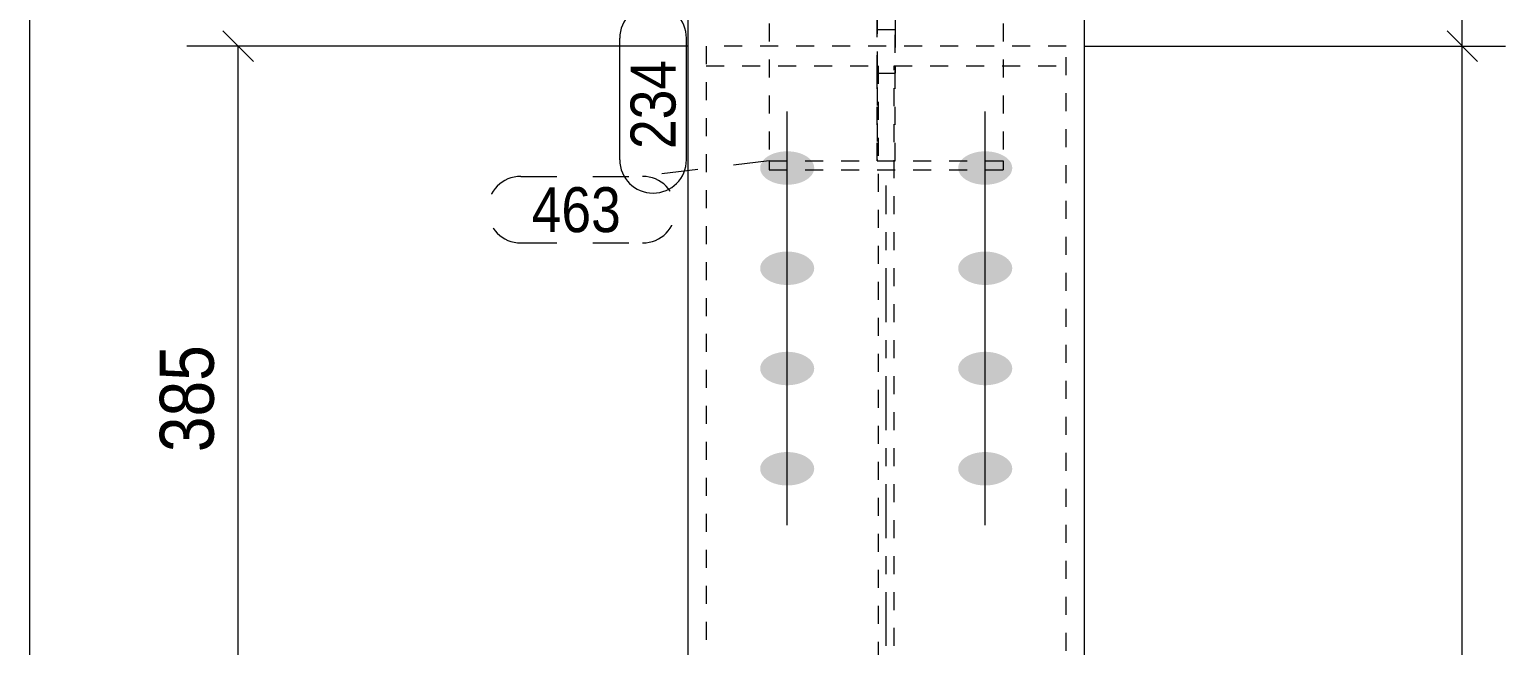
# Model space of a CAD drawing. Header units: millimetres. Extents: x 2 to 579, y 1 to 825.
# Drawn here: x 5 to 87, y 742.9 to 777.1 of the extents above; entities that cross this region are included whole.
import ezdxf

# ---------------------------------------------------------------- set-up
doc = ezdxf.new("R2010")
doc.units = ezdxf.units.MM
for name, pattern in [('XKITLINE00', [0]), ('XKITLINE01', [4, 1, -1, 1, -1]), ('XKITLINE02', [4, 2, -2]), ('XKITLINE03', [6, 3, -1, 1, -1])]:
    doc.linetypes.add(name, pattern=pattern)
for name, color, linetype, lineweight in [('Bolt', 3, 'Continuous', 0), ('Dimensions', 7, 'Continuous', 0), ('DrawingSheet', 5, 'Continuous', 0), ('Part', 2, 'Continuous', 0), ('PartMark', 7, 'Continuous', 0)]:
    doc.layers.add(name, color=color, linetype=linetype, lineweight=lineweight)
doc.styles.add('ARIAL', font='ARIAL.TTF')

# ---------------------------------------------------------------- blocks, each defined once
blk = doc.blocks.new('*A45')
at = {"layer": 'Bolt'}
for points in [[(47.049, 768.495), (47.013, 768.496), (46.976, 768.498), (46.939, 768.5), (46.903, 768.502), (46.866, 768.505), (46.83, 768.509), (46.794, 768.513), (46.758, 768.518), (46.722, 768.523), (46.686, 768.529), (46.651, 768.535), (46.616, 768.542), (46.581, 768.549), (46.546, 768.557), (46.512, 768.566), (46.478, 768.575), (46.445, 768.584), (46.412, 768.594), (46.379, 768.605), (46.347, 768.616), (46.315, 768.627), (46.284, 768.639), (46.253, 768.652), (46.223, 768.664), (46.193, 768.678), (46.163, 768.692), (46.135, 768.706), (46.106, 768.721), (46.079, 768.736), (46.052, 768.751), (46.026, 768.767), (46, 768.783), (45.975, 768.8), (45.95, 768.817), (45.927, 768.835), (45.904, 768.852), (45.881, 768.871), (45.86, 768.889), (45.839, 768.908), (45.819, 768.927), (45.8, 768.946), (45.781, 768.966), (45.763, 768.986), (45.746, 769.006), (45.73, 769.027), (45.715, 769.047), (45.7, 769.068), (45.687, 769.09), (45.674, 769.111), (45.662, 769.132), (45.651, 769.154), (45.641, 769.176), (45.631, 769.198), (45.623, 769.22), (45.615, 769.243), (45.608, 769.265), (45.602, 769.287), (45.598, 769.31), (45.593, 769.333), (45.59, 769.355), (45.588, 769.378), (45.587, 769.401), (45.586, 769.424), (45.587, 769.447), (45.588, 769.469), (45.59, 769.492), (45.593, 769.515), (45.598, 769.537), (45.602, 769.56), (45.608, 769.582), (45.615, 769.605), (45.623, 769.627), (45.631, 769.649), (45.641, 769.671), (45.651, 769.693), (45.662, 769.715), (45.674, 769.737), (45.687, 769.758), (45.7, 769.779), (45.715, 769.8), (45.73, 769.821), (45.746, 769.841), (45.763, 769.861), (45.781, 769.881), (45.8, 769.901), (45.819, 769.921), (45.839, 769.94), (45.86, 769.958), (45.881, 769.977), (45.904, 769.995), (45.927, 770.013), (45.95, 770.03), (45.975, 770.047), (46, 770.064), (46.026, 770.08), (46.052, 770.096), (46.079, 770.112), (46.106, 770.127), (46.135, 770.142), (46.163, 770.156), (46.193, 770.17), (46.223, 770.183), (46.253, 770.196), (46.284, 770.208), (46.315, 770.22), (46.347, 770.232), (46.379, 770.243), (46.412, 770.253), (46.445, 770.263), (46.478, 770.273), (46.512, 770.282), (46.546, 770.29), (46.581, 770.298), (46.616, 770.306), (46.651, 770.312), (46.686, 770.319), (46.722, 770.325), (46.758, 770.33), (46.794, 770.335), (46.83, 770.339), (46.866, 770.342), (46.903, 770.345), (46.939, 770.348), (46.976, 770.35), (47.013, 770.351), (47.049, 770.352), (47.086, 770.352), (47.123, 770.352), (47.16, 770.351), (47.197, 770.35), (47.233, 770.348), (47.27, 770.345), (47.306, 770.342), (47.343, 770.339), (47.379, 770.335), (47.415, 770.33), (47.451, 770.325), (47.486, 770.319), (47.522, 770.312), (47.557, 770.306), (47.592, 770.298), (47.626, 770.29), (47.66, 770.282), (47.694, 770.273), (47.728, 770.263), (47.761, 770.253), (47.793, 770.243), (47.826, 770.232), (47.857, 770.22), (47.889, 770.208), (47.92, 770.196), (47.95, 770.183), (47.98, 770.17), (48.009, 770.156), (48.038, 770.142), (48.066, 770.127), (48.094, 770.112), (48.121, 770.096), (48.147, 770.08), (48.173, 770.064), (48.198, 770.047), (48.222, 770.03), (48.246, 770.013), (48.269, 769.995), (48.291, 769.977), (48.313, 769.958), (48.333, 769.94), (48.354, 769.921), (48.373, 769.901), (48.391, 769.881), (48.409, 769.861), (48.426, 769.841), (48.442, 769.821), (48.458, 769.8), (48.472, 769.779), (48.486, 769.758), (48.499, 769.737), (48.511, 769.715), (48.522, 769.693), (48.532, 769.671), (48.541, 769.649), (48.55, 769.627), (48.557, 769.605), (48.564, 769.582), (48.57, 769.56), (48.575, 769.537), (48.579, 769.515), (48.582, 769.492), (48.584, 769.469), (48.586, 769.447), (48.586, 769.424), (48.586, 769.401), (48.584, 769.378), (48.582, 769.355), (48.579, 769.333), (48.575, 769.31), (48.57, 769.287), (48.564, 769.265), (48.557, 769.243), (48.55, 769.22), (48.541, 769.198), (48.532, 769.176), (48.522, 769.154), (48.511, 769.132), (48.499, 769.111), (48.486, 769.09), (48.472, 769.068), (48.458, 769.047), (48.442, 769.027), (48.426, 769.006), (48.409, 768.986), (48.391, 768.966), (48.373, 768.946), (48.354, 768.927), (48.333, 768.908), (48.313, 768.889), (48.291, 768.871), (48.269, 768.852), (48.246, 768.835), (48.222, 768.817), (48.198, 768.8), (48.173, 768.783), (48.147, 768.767), (48.121, 768.751), (48.094, 768.736), (48.066, 768.721), (48.038, 768.706), (48.009, 768.692), (47.98, 768.678), (47.95, 768.664), (47.92, 768.652), (47.889, 768.639), (47.857, 768.627), (47.826, 768.616), (47.793, 768.605), (47.761, 768.594), (47.728, 768.584), (47.694, 768.575), (47.66, 768.566), (47.626, 768.557), (47.592, 768.549), (47.557, 768.542), (47.522, 768.535), (47.486, 768.529), (47.451, 768.523), (47.415, 768.518), (47.379, 768.513), (47.343, 768.509), (47.306, 768.505), (47.27, 768.502), (47.233, 768.5), (47.197, 768.498), (47.16, 768.496), (47.123, 768.495), (47.086, 768.495)], [(58.049, 768.495), (58.013, 768.496), (57.976, 768.498), (57.939, 768.5), (57.903, 768.502), (57.866, 768.505), (57.83, 768.509), (57.794, 768.513), (57.758, 768.518), (57.722, 768.523), (57.686, 768.529), (57.651, 768.535), (57.616, 768.542), (57.581, 768.549), (57.546, 768.557), (57.512, 768.566), (57.478, 768.575), (57.445, 768.584), (57.412, 768.594), (57.379, 768.605), (57.347, 768.616), (57.315, 768.627), (57.284, 768.639), (57.253, 768.652), (57.223, 768.664), (57.193, 768.678), (57.163, 768.692), (57.135, 768.706), (57.106, 768.721), (57.079, 768.736), (57.052, 768.751), (57.026, 768.767), (57, 768.783), (56.975, 768.8), (56.95, 768.817), (56.927, 768.835), (56.904, 768.852), (56.881, 768.871), (56.86, 768.889), (56.839, 768.908), (56.819, 768.927), (56.8, 768.946), (56.781, 768.966), (56.763, 768.986), (56.746, 769.006), (56.73, 769.027), (56.715, 769.047), (56.7, 769.068), (56.687, 769.09), (56.674, 769.111), (56.662, 769.132), (56.651, 769.154), (56.641, 769.176), (56.631, 769.198), (56.623, 769.22), (56.615, 769.243), (56.608, 769.265), (56.602, 769.287), (56.598, 769.31), (56.593, 769.333), (56.59, 769.355), (56.588, 769.378), (56.587, 769.401), (56.586, 769.424), (56.587, 769.447), (56.588, 769.469), (56.59, 769.492), (56.593, 769.515), (56.598, 769.537), (56.602, 769.56), (56.608, 769.582), (56.615, 769.605), (56.623, 769.627), (56.631, 769.649), (56.641, 769.671), (56.651, 769.693), (56.662, 769.715), (56.674, 769.737), (56.687, 769.758), (56.7, 769.779), (56.715, 769.8), (56.73, 769.821), (56.746, 769.841), (56.763, 769.861), (56.781, 769.881), (56.8, 769.901), (56.819, 769.921), (56.839, 769.94), (56.86, 769.958), (56.881, 769.977), (56.904, 769.995), (56.927, 770.013), (56.95, 770.03), (56.975, 770.047), (57, 770.064), (57.026, 770.08), (57.052, 770.096), (57.079, 770.112), (57.106, 770.127), (57.135, 770.142), (57.163, 770.156), (57.193, 770.17), (57.223, 770.183), (57.253, 770.196), (57.284, 770.208), (57.315, 770.22), (57.347, 770.232), (57.379, 770.243), (57.412, 770.253), (57.445, 770.263), (57.478, 770.273), (57.512, 770.282), (57.546, 770.29), (57.581, 770.298), (57.616, 770.306), (57.651, 770.312), (57.686, 770.319), (57.722, 770.325), (57.758, 770.33), (57.794, 770.335), (57.83, 770.339), (57.866, 770.342), (57.903, 770.345), (57.939, 770.348), (57.976, 770.35), (58.013, 770.351), (58.049, 770.352), (58.086, 770.352), (58.123, 770.352), (58.16, 770.351), (58.197, 770.35), (58.233, 770.348), (58.27, 770.345), (58.306, 770.342), (58.343, 770.339), (58.379, 770.335), (58.415, 770.33), (58.451, 770.325), (58.486, 770.319), (58.522, 770.312), (58.557, 770.306), (58.592, 770.298), (58.626, 770.29), (58.66, 770.282), (58.694, 770.273), (58.728, 770.263), (58.761, 770.253), (58.793, 770.243), (58.826, 770.232), (58.857, 770.22), (58.889, 770.208), (58.92, 770.196), (58.95, 770.183), (58.98, 770.17), (59.009, 770.156), (59.038, 770.142), (59.066, 770.127), (59.094, 770.112), (59.121, 770.096), (59.147, 770.08), (59.173, 770.064), (59.198, 770.047), (59.222, 770.03), (59.246, 770.013), (59.269, 769.995), (59.291, 769.977), (59.313, 769.958), (59.333, 769.94), (59.354, 769.921), (59.373, 769.901), (59.391, 769.881), (59.409, 769.861), (59.426, 769.841), (59.442, 769.821), (59.458, 769.8), (59.472, 769.779), (59.486, 769.758), (59.499, 769.737), (59.511, 769.715), (59.522, 769.693), (59.532, 769.671), (59.541, 769.649), (59.55, 769.627), (59.557, 769.605), (59.564, 769.582), (59.57, 769.56), (59.575, 769.537), (59.579, 769.515), (59.582, 769.492), (59.584, 769.469), (59.586, 769.447), (59.586, 769.424), (59.586, 769.401), (59.584, 769.378), (59.582, 769.355), (59.579, 769.333), (59.575, 769.31), (59.57, 769.287), (59.564, 769.265), (59.557, 769.243), (59.55, 769.22), (59.541, 769.198), (59.532, 769.176), (59.522, 769.154), (59.511, 769.132), (59.499, 769.111), (59.486, 769.09), (59.472, 769.068), (59.458, 769.047), (59.442, 769.027), (59.426, 769.006), (59.409, 768.986), (59.391, 768.966), (59.373, 768.946), (59.354, 768.927), (59.333, 768.908), (59.313, 768.889), (59.291, 768.871), (59.269, 768.852), (59.246, 768.835), (59.222, 768.817), (59.198, 768.8), (59.173, 768.783), (59.147, 768.767), (59.121, 768.751), (59.094, 768.736), (59.066, 768.721), (59.038, 768.706), (59.009, 768.692), (58.98, 768.678), (58.95, 768.664), (58.92, 768.652), (58.889, 768.639), (58.857, 768.627), (58.826, 768.616), (58.793, 768.605), (58.761, 768.594), (58.728, 768.584), (58.694, 768.575), (58.66, 768.566), (58.626, 768.557), (58.592, 768.549), (58.557, 768.542), (58.522, 768.535), (58.486, 768.529), (58.451, 768.523), (58.415, 768.518), (58.379, 768.513), (58.343, 768.509), (58.306, 768.505), (58.27, 768.502), (58.233, 768.5), (58.197, 768.498), (58.16, 768.496), (58.123, 768.495), (58.086, 768.495)], [(47.049, 762.923), (47.013, 762.924), (46.976, 762.926), (46.939, 762.928), (46.903, 762.93), (46.866, 762.933), (46.83, 762.937), (46.794, 762.941), (46.758, 762.946), (46.722, 762.951), (46.686, 762.957), (46.651, 762.963), (46.616, 762.97), (46.581, 762.977), (46.546, 762.985), (46.512, 762.994), (46.478, 763.003), (46.445, 763.012), (46.412, 763.022), (46.379, 763.033), (46.347, 763.044), (46.315, 763.055), (46.284, 763.067), (46.253, 763.08), (46.223, 763.093), (46.193, 763.106), (46.163, 763.12), (46.135, 763.134), (46.106, 763.149), (46.079, 763.164), (46.052, 763.179), (46.026, 763.195), (46, 763.212), (45.975, 763.228), (45.95, 763.245), (45.927, 763.263), (45.904, 763.281), (45.881, 763.299), (45.86, 763.317), (45.839, 763.336), (45.819, 763.355), (45.8, 763.374), (45.781, 763.394), (45.763, 763.414), (45.746, 763.434), (45.73, 763.455), (45.715, 763.476), (45.7, 763.496), (45.687, 763.518), (45.674, 763.539), (45.662, 763.561), (45.651, 763.582), (45.641, 763.604), (45.631, 763.626), (45.623, 763.648), (45.615, 763.671), (45.608, 763.693), (45.602, 763.716), (45.598, 763.738), (45.593, 763.761), (45.59, 763.784), (45.588, 763.806), (45.587, 763.829), (45.586, 763.852), (45.587, 763.875), (45.588, 763.897), (45.59, 763.92), (45.593, 763.943), (45.598, 763.966), (45.602, 763.988), (45.608, 764.011), (45.615, 764.033), (45.623, 764.055), (45.631, 764.077), (45.641, 764.1), (45.651, 764.121), (45.662, 764.143), (45.674, 764.165), (45.687, 764.186), (45.7, 764.207), (45.715, 764.228), (45.73, 764.249), (45.746, 764.269), (45.763, 764.29), (45.781, 764.31), (45.8, 764.329), (45.819, 764.349), (45.839, 764.368), (45.86, 764.387), (45.881, 764.405), (45.904, 764.423), (45.927, 764.441), (45.95, 764.458), (45.975, 764.475), (46, 764.492), (46.026, 764.509), (46.052, 764.524), (46.079, 764.54), (46.106, 764.555), (46.135, 764.57), (46.163, 764.584), (46.193, 764.598), (46.223, 764.611), (46.253, 764.624), (46.284, 764.636), (46.315, 764.648), (46.347, 764.66), (46.379, 764.671), (46.412, 764.681), (46.445, 764.691), (46.478, 764.701), (46.512, 764.71), (46.546, 764.718), (46.581, 764.726), (46.616, 764.734), (46.651, 764.741), (46.686, 764.747), (46.722, 764.753), (46.758, 764.758), (46.794, 764.763), (46.83, 764.767), (46.866, 764.77), (46.903, 764.774), (46.939, 764.776), (46.976, 764.778), (47.013, 764.779), (47.049, 764.78), (47.086, 764.78), (47.123, 764.78), (47.16, 764.779), (47.197, 764.778), (47.233, 764.776), (47.27, 764.774), (47.306, 764.77), (47.343, 764.767), (47.379, 764.763), (47.415, 764.758), (47.451, 764.753), (47.486, 764.747), (47.522, 764.741), (47.557, 764.734), (47.592, 764.726), (47.626, 764.718), (47.66, 764.71), (47.694, 764.701), (47.728, 764.691), (47.761, 764.681), (47.793, 764.671), (47.826, 764.66), (47.857, 764.648), (47.889, 764.636), (47.92, 764.624), (47.95, 764.611), (47.98, 764.598), (48.009, 764.584), (48.038, 764.57), (48.066, 764.555), (48.094, 764.54), (48.121, 764.524), (48.147, 764.509), (48.173, 764.492), (48.198, 764.475), (48.222, 764.458), (48.246, 764.441), (48.269, 764.423), (48.291, 764.405), (48.313, 764.387), (48.333, 764.368), (48.354, 764.349), (48.373, 764.329), (48.391, 764.31), (48.409, 764.29), (48.426, 764.269), (48.442, 764.249), (48.458, 764.228), (48.472, 764.207), (48.486, 764.186), (48.499, 764.165), (48.511, 764.143), (48.522, 764.121), (48.532, 764.1), (48.541, 764.077), (48.55, 764.055), (48.557, 764.033), (48.564, 764.011), (48.57, 763.988), (48.575, 763.966), (48.579, 763.943), (48.582, 763.92), (48.584, 763.897), (48.586, 763.875), (48.586, 763.852), (48.586, 763.829), (48.584, 763.806), (48.582, 763.784), (48.579, 763.761), (48.575, 763.738), (48.57, 763.716), (48.564, 763.693), (48.557, 763.671), (48.55, 763.648), (48.541, 763.626), (48.532, 763.604), (48.522, 763.582), (48.511, 763.561), (48.499, 763.539), (48.486, 763.518), (48.472, 763.496), (48.458, 763.476), (48.442, 763.455), (48.426, 763.434), (48.409, 763.414), (48.391, 763.394), (48.373, 763.374), (48.354, 763.355), (48.333, 763.336), (48.313, 763.317), (48.291, 763.299), (48.269, 763.281), (48.246, 763.263), (48.222, 763.245), (48.198, 763.228), (48.173, 763.212), (48.147, 763.195), (48.121, 763.179), (48.094, 763.164), (48.066, 763.149), (48.038, 763.134), (48.009, 763.12), (47.98, 763.106), (47.95, 763.093), (47.92, 763.08), (47.889, 763.067), (47.857, 763.055), (47.826, 763.044), (47.793, 763.033), (47.761, 763.022), (47.728, 763.012), (47.694, 763.003), (47.66, 762.994), (47.626, 762.985), (47.592, 762.977), (47.557, 762.97), (47.522, 762.963), (47.486, 762.957), (47.451, 762.951), (47.415, 762.946), (47.379, 762.941), (47.343, 762.937), (47.306, 762.933), (47.27, 762.93), (47.233, 762.928), (47.197, 762.926), (47.16, 762.924), (47.123, 762.923), (47.086, 762.923)], [(58.049, 762.923), (58.013, 762.924), (57.976, 762.926), (57.939, 762.928), (57.903, 762.93), (57.866, 762.933), (57.83, 762.937), (57.794, 762.941), (57.758, 762.946), (57.722, 762.951), (57.686, 762.957), (57.651, 762.963), (57.616, 762.97), (57.581, 762.977), (57.546, 762.985), (57.512, 762.994), (57.478, 763.003), (57.445, 763.012), (57.412, 763.022), (57.379, 763.033), (57.347, 763.044), (57.315, 763.055), (57.284, 763.067), (57.253, 763.08), (57.223, 763.093), (57.193, 763.106), (57.163, 763.12), (57.135, 763.134), (57.106, 763.149), (57.079, 763.164), (57.052, 763.179), (57.026, 763.195), (57, 763.212), (56.975, 763.228), (56.95, 763.245), (56.927, 763.263), (56.904, 763.281), (56.881, 763.299), (56.86, 763.317), (56.839, 763.336), (56.819, 763.355), (56.8, 763.374), (56.781, 763.394), (56.763, 763.414), (56.746, 763.434), (56.73, 763.455), (56.715, 763.476), (56.7, 763.496), (56.687, 763.518), (56.674, 763.539), (56.662, 763.561), (56.651, 763.582), (56.641, 763.604), (56.631, 763.626), (56.623, 763.648), (56.615, 763.671), (56.608, 763.693), (56.602, 763.716), (56.598, 763.738), (56.593, 763.761), (56.59, 763.784), (56.588, 763.806), (56.587, 763.829), (56.586, 763.852), (56.587, 763.875), (56.588, 763.897), (56.59, 763.92), (56.593, 763.943), (56.598, 763.966), (56.602, 763.988), (56.608, 764.011), (56.615, 764.033), (56.623, 764.055), (56.631, 764.077), (56.641, 764.1), (56.651, 764.121), (56.662, 764.143), (56.674, 764.165), (56.687, 764.186), (56.7, 764.207), (56.715, 764.228), (56.73, 764.249), (56.746, 764.269), (56.763, 764.29), (56.781, 764.31), (56.8, 764.329), (56.819, 764.349), (56.839, 764.368), (56.86, 764.387), (56.881, 764.405), (56.904, 764.423), (56.927, 764.441), (56.95, 764.458), (56.975, 764.475), (57, 764.492), (57.026, 764.509), (57.052, 764.524), (57.079, 764.54), (57.106, 764.555), (57.135, 764.57), (57.163, 764.584), (57.193, 764.598), (57.223, 764.611), (57.253, 764.624), (57.284, 764.636), (57.315, 764.648), (57.347, 764.66), (57.379, 764.671), (57.412, 764.681), (57.445, 764.691), (57.478, 764.701), (57.512, 764.71), (57.546, 764.718), (57.581, 764.726), (57.616, 764.734), (57.651, 764.741), (57.686, 764.747), (57.722, 764.753), (57.758, 764.758), (57.794, 764.763), (57.83, 764.767), (57.866, 764.77), (57.903, 764.774), (57.939, 764.776), (57.976, 764.778), (58.013, 764.779), (58.049, 764.78), (58.086, 764.78), (58.123, 764.78), (58.16, 764.779), (58.197, 764.778), (58.233, 764.776), (58.27, 764.774), (58.306, 764.77), (58.343, 764.767), (58.379, 764.763), (58.415, 764.758), (58.451, 764.753), (58.486, 764.747), (58.522, 764.741), (58.557, 764.734), (58.592, 764.726), (58.626, 764.718), (58.66, 764.71), (58.694, 764.701), (58.728, 764.691), (58.761, 764.681), (58.793, 764.671), (58.826, 764.66), (58.857, 764.648), (58.889, 764.636), (58.92, 764.624), (58.95, 764.611), (58.98, 764.598), (59.009, 764.584), (59.038, 764.57), (59.066, 764.555), (59.094, 764.54), (59.121, 764.524), (59.147, 764.509), (59.173, 764.492), (59.198, 764.475), (59.222, 764.458), (59.246, 764.441), (59.269, 764.423), (59.291, 764.405), (59.313, 764.387), (59.333, 764.368), (59.354, 764.349), (59.373, 764.329), (59.391, 764.31), (59.409, 764.29), (59.426, 764.269), (59.442, 764.249), (59.458, 764.228), (59.472, 764.207), (59.486, 764.186), (59.499, 764.165), (59.511, 764.143), (59.522, 764.121), (59.532, 764.1), (59.541, 764.077), (59.55, 764.055), (59.557, 764.033), (59.564, 764.011), (59.57, 763.988), (59.575, 763.966), (59.579, 763.943), (59.582, 763.92), (59.584, 763.897), (59.586, 763.875), (59.586, 763.852), (59.586, 763.829), (59.584, 763.806), (59.582, 763.784), (59.579, 763.761), (59.575, 763.738), (59.57, 763.716), (59.564, 763.693), (59.557, 763.671), (59.55, 763.648), (59.541, 763.626), (59.532, 763.604), (59.522, 763.582), (59.511, 763.561), (59.499, 763.539), (59.486, 763.518), (59.472, 763.496), (59.458, 763.476), (59.442, 763.455), (59.426, 763.434), (59.409, 763.414), (59.391, 763.394), (59.373, 763.374), (59.354, 763.355), (59.333, 763.336), (59.313, 763.317), (59.291, 763.299), (59.269, 763.281), (59.246, 763.263), (59.222, 763.245), (59.198, 763.228), (59.173, 763.212), (59.147, 763.195), (59.121, 763.179), (59.094, 763.164), (59.066, 763.149), (59.038, 763.134), (59.009, 763.12), (58.98, 763.106), (58.95, 763.093), (58.92, 763.08), (58.889, 763.067), (58.857, 763.055), (58.826, 763.044), (58.793, 763.033), (58.761, 763.022), (58.728, 763.012), (58.694, 763.003), (58.66, 762.994), (58.626, 762.985), (58.592, 762.977), (58.557, 762.97), (58.522, 762.963), (58.486, 762.957), (58.451, 762.951), (58.415, 762.946), (58.379, 762.941), (58.343, 762.937), (58.306, 762.933), (58.27, 762.93), (58.233, 762.928), (58.197, 762.926), (58.16, 762.924), (58.123, 762.923), (58.086, 762.923)], [(47.049, 757.352), (47.013, 757.352), (46.976, 757.354), (46.939, 757.356), (46.903, 757.358), (46.866, 757.361), (46.83, 757.365), (46.794, 757.369), (46.758, 757.374), (46.722, 757.379), (46.686, 757.385), (46.651, 757.391), (46.616, 757.398), (46.581, 757.406), (46.546, 757.414), (46.512, 757.422), (46.478, 757.431), (46.445, 757.44), (46.412, 757.45), (46.379, 757.461), (46.347, 757.472), (46.315, 757.483), (46.284, 757.495), (46.253, 757.508), (46.223, 757.521), (46.193, 757.534), (46.163, 757.548), (46.135, 757.562), (46.106, 757.577), (46.079, 757.592), (46.052, 757.607), (46.026, 757.623), (46, 757.64), (45.975, 757.656), (45.95, 757.673), (45.927, 757.691), (45.904, 757.709), (45.881, 757.727), (45.86, 757.745), (45.839, 757.764), (45.819, 757.783), (45.8, 757.803), (45.781, 757.822), (45.763, 757.842), (45.746, 757.862), (45.73, 757.883), (45.715, 757.904), (45.7, 757.925), (45.687, 757.946), (45.674, 757.967), (45.662, 757.989), (45.651, 758.01), (45.641, 758.032), (45.631, 758.054), (45.623, 758.077), (45.615, 758.099), (45.608, 758.121), (45.602, 758.144), (45.598, 758.166), (45.593, 758.189), (45.59, 758.212), (45.588, 758.234), (45.587, 758.257), (45.586, 758.28), (45.587, 758.303), (45.588, 758.326), (45.59, 758.348), (45.593, 758.371), (45.598, 758.394), (45.602, 758.416), (45.608, 758.439), (45.615, 758.461), (45.623, 758.483), (45.631, 758.506), (45.641, 758.528), (45.651, 758.55), (45.662, 758.571), (45.674, 758.593), (45.687, 758.614), (45.7, 758.635), (45.715, 758.656), (45.73, 758.677), (45.746, 758.698), (45.763, 758.718), (45.781, 758.738), (45.8, 758.757), (45.819, 758.777), (45.839, 758.796), (45.86, 758.815), (45.881, 758.833), (45.904, 758.851), (45.927, 758.869), (45.95, 758.887), (45.975, 758.904), (46, 758.92), (46.026, 758.937), (46.052, 758.953), (46.079, 758.968), (46.106, 758.983), (46.135, 758.998), (46.163, 759.012), (46.193, 759.026), (46.223, 759.039), (46.253, 759.052), (46.284, 759.065), (46.315, 759.077), (46.347, 759.088), (46.379, 759.099), (46.412, 759.109), (46.445, 759.119), (46.478, 759.129), (46.512, 759.138), (46.546, 759.146), (46.581, 759.154), (46.616, 759.162), (46.651, 759.169), (46.686, 759.175), (46.722, 759.181), (46.758, 759.186), (46.794, 759.191), (46.83, 759.195), (46.866, 759.199), (46.903, 759.202), (46.939, 759.204), (46.976, 759.206), (47.013, 759.208), (47.049, 759.208), (47.086, 759.209), (47.123, 759.208), (47.16, 759.208), (47.197, 759.206), (47.233, 759.204), (47.27, 759.202), (47.306, 759.199), (47.343, 759.195), (47.379, 759.191), (47.415, 759.186), (47.451, 759.181), (47.486, 759.175), (47.522, 759.169), (47.557, 759.162), (47.592, 759.154), (47.626, 759.146), (47.66, 759.138), (47.694, 759.129), (47.728, 759.119), (47.761, 759.109), (47.793, 759.099), (47.826, 759.088), (47.857, 759.077), (47.889, 759.065), (47.92, 759.052), (47.95, 759.039), (47.98, 759.026), (48.009, 759.012), (48.038, 758.998), (48.066, 758.983), (48.094, 758.968), (48.121, 758.953), (48.147, 758.937), (48.173, 758.92), (48.198, 758.904), (48.222, 758.887), (48.246, 758.869), (48.269, 758.851), (48.291, 758.833), (48.313, 758.815), (48.333, 758.796), (48.354, 758.777), (48.373, 758.757), (48.391, 758.738), (48.409, 758.718), (48.426, 758.698), (48.442, 758.677), (48.458, 758.656), (48.472, 758.635), (48.486, 758.614), (48.499, 758.593), (48.511, 758.571), (48.522, 758.55), (48.532, 758.528), (48.541, 758.506), (48.55, 758.483), (48.557, 758.461), (48.564, 758.439), (48.57, 758.416), (48.575, 758.394), (48.579, 758.371), (48.582, 758.348), (48.584, 758.326), (48.586, 758.303), (48.586, 758.28), (48.586, 758.257), (48.584, 758.234), (48.582, 758.212), (48.579, 758.189), (48.575, 758.166), (48.57, 758.144), (48.564, 758.121), (48.557, 758.099), (48.55, 758.077), (48.541, 758.054), (48.532, 758.032), (48.522, 758.01), (48.511, 757.989), (48.499, 757.967), (48.486, 757.946), (48.472, 757.925), (48.458, 757.904), (48.442, 757.883), (48.426, 757.862), (48.409, 757.842), (48.391, 757.822), (48.373, 757.803), (48.354, 757.783), (48.333, 757.764), (48.313, 757.745), (48.291, 757.727), (48.269, 757.709), (48.246, 757.691), (48.222, 757.673), (48.198, 757.656), (48.173, 757.64), (48.147, 757.623), (48.121, 757.607), (48.094, 757.592), (48.066, 757.577), (48.038, 757.562), (48.009, 757.548), (47.98, 757.534), (47.95, 757.521), (47.92, 757.508), (47.889, 757.495), (47.857, 757.483), (47.826, 757.472), (47.793, 757.461), (47.761, 757.45), (47.728, 757.44), (47.694, 757.431), (47.66, 757.422), (47.626, 757.414), (47.592, 757.406), (47.557, 757.398), (47.522, 757.391), (47.486, 757.385), (47.451, 757.379), (47.415, 757.374), (47.379, 757.369), (47.343, 757.365), (47.306, 757.361), (47.27, 757.358), (47.233, 757.356), (47.197, 757.354), (47.16, 757.352), (47.123, 757.352), (47.086, 757.351)], [(58.049, 757.352), (58.013, 757.352), (57.976, 757.354), (57.939, 757.356), (57.903, 757.358), (57.866, 757.361), (57.83, 757.365), (57.794, 757.369), (57.758, 757.374), (57.722, 757.379), (57.686, 757.385), (57.651, 757.391), (57.616, 757.398), (57.581, 757.406), (57.546, 757.414), (57.512, 757.422), (57.478, 757.431), (57.445, 757.44), (57.412, 757.45), (57.379, 757.461), (57.347, 757.472), (57.315, 757.483), (57.284, 757.495), (57.253, 757.508), (57.223, 757.521), (57.193, 757.534), (57.163, 757.548), (57.135, 757.562), (57.106, 757.577), (57.079, 757.592), (57.052, 757.607), (57.026, 757.623), (57, 757.64), (56.975, 757.656), (56.95, 757.673), (56.927, 757.691), (56.904, 757.709), (56.881, 757.727), (56.86, 757.745), (56.839, 757.764), (56.819, 757.783), (56.8, 757.803), (56.781, 757.822), (56.763, 757.842), (56.746, 757.862), (56.73, 757.883), (56.715, 757.904), (56.7, 757.925), (56.687, 757.946), (56.674, 757.967), (56.662, 757.989), (56.651, 758.01), (56.641, 758.032), (56.631, 758.054), (56.623, 758.077), (56.615, 758.099), (56.608, 758.121), (56.602, 758.144), (56.598, 758.166), (56.593, 758.189), (56.59, 758.212), (56.588, 758.234), (56.587, 758.257), (56.586, 758.28), (56.587, 758.303), (56.588, 758.326), (56.59, 758.348), (56.593, 758.371), (56.598, 758.394), (56.602, 758.416), (56.608, 758.439), (56.615, 758.461), (56.623, 758.483), (56.631, 758.506), (56.641, 758.528), (56.651, 758.55), (56.662, 758.571), (56.674, 758.593), (56.687, 758.614), (56.7, 758.635), (56.715, 758.656), (56.73, 758.677), (56.746, 758.698), (56.763, 758.718), (56.781, 758.738), (56.8, 758.757), (56.819, 758.777), (56.839, 758.796), (56.86, 758.815), (56.881, 758.833), (56.904, 758.851), (56.927, 758.869), (56.95, 758.887), (56.975, 758.904), (57, 758.92), (57.026, 758.937), (57.052, 758.953), (57.079, 758.968), (57.106, 758.983), (57.135, 758.998), (57.163, 759.012), (57.193, 759.026), (57.223, 759.039), (57.253, 759.052), (57.284, 759.065), (57.315, 759.077), (57.347, 759.088), (57.379, 759.099), (57.412, 759.109), (57.445, 759.119), (57.478, 759.129), (57.512, 759.138), (57.546, 759.146), (57.581, 759.154), (57.616, 759.162), (57.651, 759.169), (57.686, 759.175), (57.722, 759.181), (57.758, 759.186), (57.794, 759.191), (57.83, 759.195), (57.866, 759.199), (57.903, 759.202), (57.939, 759.204), (57.976, 759.206), (58.013, 759.208), (58.049, 759.208), (58.086, 759.209), (58.123, 759.208), (58.16, 759.208), (58.197, 759.206), (58.233, 759.204), (58.27, 759.202), (58.306, 759.199), (58.343, 759.195), (58.379, 759.191), (58.415, 759.186), (58.451, 759.181), (58.486, 759.175), (58.522, 759.169), (58.557, 759.162), (58.592, 759.154), (58.626, 759.146), (58.66, 759.138), (58.694, 759.129), (58.728, 759.119), (58.761, 759.109), (58.793, 759.099), (58.826, 759.088), (58.857, 759.077), (58.889, 759.065), (58.92, 759.052), (58.95, 759.039), (58.98, 759.026), (59.009, 759.012), (59.038, 758.998), (59.066, 758.983), (59.094, 758.968), (59.121, 758.953), (59.147, 758.937), (59.173, 758.92), (59.198, 758.904), (59.222, 758.887), (59.246, 758.869), (59.269, 758.851), (59.291, 758.833), (59.313, 758.815), (59.333, 758.796), (59.354, 758.777), (59.373, 758.757), (59.391, 758.738), (59.409, 758.718), (59.426, 758.698), (59.442, 758.677), (59.458, 758.656), (59.472, 758.635), (59.486, 758.614), (59.499, 758.593), (59.511, 758.571), (59.522, 758.55), (59.532, 758.528), (59.541, 758.506), (59.55, 758.483), (59.557, 758.461), (59.564, 758.439), (59.57, 758.416), (59.575, 758.394), (59.579, 758.371), (59.582, 758.348), (59.584, 758.326), (59.586, 758.303), (59.586, 758.28), (59.586, 758.257), (59.584, 758.234), (59.582, 758.212), (59.579, 758.189), (59.575, 758.166), (59.57, 758.144), (59.564, 758.121), (59.557, 758.099), (59.55, 758.077), (59.541, 758.054), (59.532, 758.032), (59.522, 758.01), (59.511, 757.989), (59.499, 757.967), (59.486, 757.946), (59.472, 757.925), (59.458, 757.904), (59.442, 757.883), (59.426, 757.862), (59.409, 757.842), (59.391, 757.822), (59.373, 757.803), (59.354, 757.783), (59.333, 757.764), (59.313, 757.745), (59.291, 757.727), (59.269, 757.709), (59.246, 757.691), (59.222, 757.673), (59.198, 757.656), (59.173, 757.64), (59.147, 757.623), (59.121, 757.607), (59.094, 757.592), (59.066, 757.577), (59.038, 757.562), (59.009, 757.548), (58.98, 757.534), (58.95, 757.521), (58.92, 757.508), (58.889, 757.495), (58.857, 757.483), (58.826, 757.472), (58.793, 757.461), (58.761, 757.45), (58.728, 757.44), (58.694, 757.431), (58.66, 757.422), (58.626, 757.414), (58.592, 757.406), (58.557, 757.398), (58.522, 757.391), (58.486, 757.385), (58.451, 757.379), (58.415, 757.374), (58.379, 757.369), (58.343, 757.365), (58.306, 757.361), (58.27, 757.358), (58.233, 757.356), (58.197, 757.354), (58.16, 757.352), (58.123, 757.352), (58.086, 757.351)], [(47.049, 751.78), (47.013, 751.781), (46.976, 751.782), (46.939, 751.784), (46.903, 751.786), (46.866, 751.79), (46.83, 751.793), (46.794, 751.797), (46.758, 751.802), (46.722, 751.807), (46.686, 751.813), (46.651, 751.819), (46.616, 751.826), (46.581, 751.834), (46.546, 751.842), (46.512, 751.85), (46.478, 751.859), (46.445, 751.869), (46.412, 751.879), (46.379, 751.889), (46.347, 751.9), (46.315, 751.912), (46.284, 751.924), (46.253, 751.936), (46.223, 751.949), (46.193, 751.962), (46.163, 751.976), (46.135, 751.99), (46.106, 752.005), (46.079, 752.02), (46.052, 752.036), (46.026, 752.051), (46, 752.068), (45.975, 752.084), (45.95, 752.102), (45.927, 752.119), (45.904, 752.137), (45.881, 752.155), (45.86, 752.173), (45.839, 752.192), (45.819, 752.211), (45.8, 752.231), (45.781, 752.25), (45.763, 752.27), (45.746, 752.291), (45.73, 752.311), (45.715, 752.332), (45.7, 752.353), (45.687, 752.374), (45.674, 752.395), (45.662, 752.417), (45.651, 752.439), (45.641, 752.46), (45.631, 752.482), (45.623, 752.505), (45.615, 752.527), (45.608, 752.549), (45.602, 752.572), (45.598, 752.594), (45.593, 752.617), (45.59, 752.64), (45.588, 752.663), (45.587, 752.685), (45.586, 752.708), (45.587, 752.731), (45.588, 752.754), (45.59, 752.776), (45.593, 752.799), (45.598, 752.822), (45.602, 752.844), (45.608, 752.867), (45.615, 752.889), (45.623, 752.912), (45.631, 752.934), (45.641, 752.956), (45.651, 752.978), (45.662, 752.999), (45.674, 753.021), (45.687, 753.042), (45.7, 753.063), (45.715, 753.084), (45.73, 753.105), (45.746, 753.126), (45.763, 753.146), (45.781, 753.166), (45.8, 753.186), (45.819, 753.205), (45.839, 753.224), (45.86, 753.243), (45.881, 753.261), (45.904, 753.279), (45.927, 753.297), (45.95, 753.315), (45.975, 753.332), (46, 753.348), (46.026, 753.365), (46.052, 753.381), (46.079, 753.396), (46.106, 753.411), (46.135, 753.426), (46.163, 753.44), (46.193, 753.454), (46.223, 753.467), (46.253, 753.48), (46.284, 753.493), (46.315, 753.505), (46.347, 753.516), (46.379, 753.527), (46.412, 753.538), (46.445, 753.548), (46.478, 753.557), (46.512, 753.566), (46.546, 753.575), (46.581, 753.582), (46.616, 753.59), (46.651, 753.597), (46.686, 753.603), (46.722, 753.609), (46.758, 753.614), (46.794, 753.619), (46.83, 753.623), (46.866, 753.627), (46.903, 753.63), (46.939, 753.632), (46.976, 753.634), (47.013, 753.636), (47.049, 753.636), (47.086, 753.637), (47.123, 753.636), (47.16, 753.636), (47.197, 753.634), (47.233, 753.632), (47.27, 753.63), (47.306, 753.627), (47.343, 753.623), (47.379, 753.619), (47.415, 753.614), (47.451, 753.609), (47.486, 753.603), (47.522, 753.597), (47.557, 753.59), (47.592, 753.582), (47.626, 753.575), (47.66, 753.566), (47.694, 753.557), (47.728, 753.548), (47.761, 753.538), (47.793, 753.527), (47.826, 753.516), (47.857, 753.505), (47.889, 753.493), (47.92, 753.48), (47.95, 753.467), (47.98, 753.454), (48.009, 753.44), (48.038, 753.426), (48.066, 753.411), (48.094, 753.396), (48.121, 753.381), (48.147, 753.365), (48.173, 753.348), (48.198, 753.332), (48.222, 753.315), (48.246, 753.297), (48.269, 753.279), (48.291, 753.261), (48.313, 753.243), (48.333, 753.224), (48.354, 753.205), (48.373, 753.186), (48.391, 753.166), (48.409, 753.146), (48.426, 753.126), (48.442, 753.105), (48.458, 753.084), (48.472, 753.063), (48.486, 753.042), (48.499, 753.021), (48.511, 752.999), (48.522, 752.978), (48.532, 752.956), (48.541, 752.934), (48.55, 752.912), (48.557, 752.889), (48.564, 752.867), (48.57, 752.844), (48.575, 752.822), (48.579, 752.799), (48.582, 752.776), (48.584, 752.754), (48.586, 752.731), (48.586, 752.708), (48.586, 752.685), (48.584, 752.663), (48.582, 752.64), (48.579, 752.617), (48.575, 752.594), (48.57, 752.572), (48.564, 752.549), (48.557, 752.527), (48.55, 752.505), (48.541, 752.482), (48.532, 752.46), (48.522, 752.439), (48.511, 752.417), (48.499, 752.395), (48.486, 752.374), (48.472, 752.353), (48.458, 752.332), (48.442, 752.311), (48.426, 752.291), (48.409, 752.27), (48.391, 752.25), (48.373, 752.231), (48.354, 752.211), (48.333, 752.192), (48.313, 752.173), (48.291, 752.155), (48.269, 752.137), (48.246, 752.119), (48.222, 752.102), (48.198, 752.084), (48.173, 752.068), (48.147, 752.051), (48.121, 752.036), (48.094, 752.02), (48.066, 752.005), (48.038, 751.99), (48.009, 751.976), (47.98, 751.962), (47.95, 751.949), (47.92, 751.936), (47.889, 751.924), (47.857, 751.912), (47.826, 751.9), (47.793, 751.889), (47.761, 751.879), (47.728, 751.869), (47.694, 751.859), (47.66, 751.85), (47.626, 751.842), (47.592, 751.834), (47.557, 751.826), (47.522, 751.819), (47.486, 751.813), (47.451, 751.807), (47.415, 751.802), (47.379, 751.797), (47.343, 751.793), (47.306, 751.79), (47.27, 751.786), (47.233, 751.784), (47.197, 751.782), (47.16, 751.781), (47.123, 751.78), (47.086, 751.779)], [(58.049, 751.78), (58.013, 751.781), (57.976, 751.782), (57.939, 751.784), (57.903, 751.786), (57.866, 751.79), (57.83, 751.793), (57.794, 751.797), (57.758, 751.802), (57.722, 751.807), (57.686, 751.813), (57.651, 751.819), (57.616, 751.826), (57.581, 751.834), (57.546, 751.842), (57.512, 751.85), (57.478, 751.859), (57.445, 751.869), (57.412, 751.879), (57.379, 751.889), (57.347, 751.9), (57.315, 751.912), (57.284, 751.924), (57.253, 751.936), (57.223, 751.949), (57.193, 751.962), (57.163, 751.976), (57.135, 751.99), (57.106, 752.005), (57.079, 752.02), (57.052, 752.036), (57.026, 752.051), (57, 752.068), (56.975, 752.084), (56.95, 752.102), (56.927, 752.119), (56.904, 752.137), (56.881, 752.155), (56.86, 752.173), (56.839, 752.192), (56.819, 752.211), (56.8, 752.231), (56.781, 752.25), (56.763, 752.27), (56.746, 752.291), (56.73, 752.311), (56.715, 752.332), (56.7, 752.353), (56.687, 752.374), (56.674, 752.395), (56.662, 752.417), (56.651, 752.439), (56.641, 752.46), (56.631, 752.482), (56.623, 752.505), (56.615, 752.527), (56.608, 752.549), (56.602, 752.572), (56.598, 752.594), (56.593, 752.617), (56.59, 752.64), (56.588, 752.663), (56.587, 752.685), (56.586, 752.708), (56.587, 752.731), (56.588, 752.754), (56.59, 752.776), (56.593, 752.799), (56.598, 752.822), (56.602, 752.844), (56.608, 752.867), (56.615, 752.889), (56.623, 752.912), (56.631, 752.934), (56.641, 752.956), (56.651, 752.978), (56.662, 752.999), (56.674, 753.021), (56.687, 753.042), (56.7, 753.063), (56.715, 753.084), (56.73, 753.105), (56.746, 753.126), (56.763, 753.146), (56.781, 753.166), (56.8, 753.186), (56.819, 753.205), (56.839, 753.224), (56.86, 753.243), (56.881, 753.261), (56.904, 753.279), (56.927, 753.297), (56.95, 753.315), (56.975, 753.332), (57, 753.348), (57.026, 753.365), (57.052, 753.381), (57.079, 753.396), (57.106, 753.411), (57.135, 753.426), (57.163, 753.44), (57.193, 753.454), (57.223, 753.467), (57.253, 753.48), (57.284, 753.493), (57.315, 753.505), (57.347, 753.516), (57.379, 753.527), (57.412, 753.538), (57.445, 753.548), (57.478, 753.557), (57.512, 753.566), (57.546, 753.575), (57.581, 753.582), (57.616, 753.59), (57.651, 753.597), (57.686, 753.603), (57.722, 753.609), (57.758, 753.614), (57.794, 753.619), (57.83, 753.623), (57.866, 753.627), (57.903, 753.63), (57.939, 753.632), (57.976, 753.634), (58.013, 753.636), (58.049, 753.636), (58.086, 753.637), (58.123, 753.636), (58.16, 753.636), (58.197, 753.634), (58.233, 753.632), (58.27, 753.63), (58.306, 753.627), (58.343, 753.623), (58.379, 753.619), (58.415, 753.614), (58.451, 753.609), (58.486, 753.603), (58.522, 753.597), (58.557, 753.59), (58.592, 753.582), (58.626, 753.575), (58.66, 753.566), (58.694, 753.557), (58.728, 753.548), (58.761, 753.538), (58.793, 753.527), (58.826, 753.516), (58.857, 753.505), (58.889, 753.493), (58.92, 753.48), (58.95, 753.467), (58.98, 753.454), (59.009, 753.44), (59.038, 753.426), (59.066, 753.411), (59.094, 753.396), (59.121, 753.381), (59.147, 753.365), (59.173, 753.348), (59.198, 753.332), (59.222, 753.315), (59.246, 753.297), (59.269, 753.279), (59.291, 753.261), (59.313, 753.243), (59.333, 753.224), (59.354, 753.205), (59.373, 753.186), (59.391, 753.166), (59.409, 753.146), (59.426, 753.126), (59.442, 753.105), (59.458, 753.084), (59.472, 753.063), (59.486, 753.042), (59.499, 753.021), (59.511, 752.999), (59.522, 752.978), (59.532, 752.956), (59.541, 752.934), (59.55, 752.912), (59.557, 752.889), (59.564, 752.867), (59.57, 752.844), (59.575, 752.822), (59.579, 752.799), (59.582, 752.776), (59.584, 752.754), (59.586, 752.731), (59.586, 752.708), (59.586, 752.685), (59.584, 752.663), (59.582, 752.64), (59.579, 752.617), (59.575, 752.594), (59.57, 752.572), (59.564, 752.549), (59.557, 752.527), (59.55, 752.505), (59.541, 752.482), (59.532, 752.46), (59.522, 752.439), (59.511, 752.417), (59.499, 752.395), (59.486, 752.374), (59.472, 752.353), (59.458, 752.332), (59.442, 752.311), (59.426, 752.291), (59.409, 752.27), (59.391, 752.25), (59.373, 752.231), (59.354, 752.211), (59.333, 752.192), (59.313, 752.173), (59.291, 752.155), (59.269, 752.137), (59.246, 752.119), (59.222, 752.102), (59.198, 752.084), (59.173, 752.068), (59.147, 752.051), (59.121, 752.036), (59.094, 752.02), (59.066, 752.005), (59.038, 751.99), (59.009, 751.976), (58.98, 751.962), (58.95, 751.949), (58.92, 751.936), (58.889, 751.924), (58.857, 751.912), (58.826, 751.9), (58.793, 751.889), (58.761, 751.879), (58.728, 751.869), (58.694, 751.859), (58.66, 751.85), (58.626, 751.842), (58.592, 751.834), (58.557, 751.826), (58.522, 751.819), (58.486, 751.813), (58.451, 751.807), (58.415, 751.802), (58.379, 751.797), (58.343, 751.793), (58.306, 751.79), (58.27, 751.786), (58.233, 751.784), (58.197, 751.782), (58.16, 751.781), (58.123, 751.78), (58.086, 751.779)]]:
    blk.add_hatch(color=3, dxfattribs=at).paths.add_polyline_path(points, flags=17)
at = {"layer": 'Bolt', "color": 3, "linetype": 'XKITLINE00', "lineweight": 0}
for p, q in [((47.086, 766.282), (47.086, 772.565)), ((58.086, 766.282), (58.086, 772.565)), ((47.086, 760.711), (47.086, 766.993)), ((58.086, 760.711), (58.086, 766.993)), ((47.086, 755.139), (47.086, 761.421)), ((58.086, 755.139), (58.086, 761.421)), ((47.086, 749.567), (47.086, 755.849)), ((58.086, 749.567), (58.086, 755.849))]:
    blk.add_line(p, q, dxfattribs=at)
blk = doc.blocks.new('*A59')
at = {"layer": 'Part', "color": 2, "linetype": 'XKITLINE00', "lineweight": 0}
for p, q in [((41.586, 701.55), (41.586, 785.462)), ((63.586, 785.462), (63.586, 701.55))]:
    blk.add_line(p, q, dxfattribs=at)
blk = doc.blocks.new('*A60')
at = {"layer": 'Part', "color": 7, "linetype": 'XKITLINE01', "lineweight": 0}
for p, q in [((42.586, 776.199), (42.586, 340.591)), ((62.586, 776.199), (42.586, 776.199)), ((62.586, 340.591), (62.586, 776.199)), ((42.586, 775.095), (52.136, 775.095)), ((52.136, 775.095), (52.136, 190.858)), ((53.036, 190.858), (53.036, 775.095)), ((53.036, 775.095), (62.586, 775.095))]:
    blk.add_line(p, q, dxfattribs=at)
at = {"layer": 'Part', "color": 7, "linetype": 'XKITLINE03', "lineweight": 0}
blk.add_line((52.586, 190.858), (52.586, 768.461), dxfattribs=at)
blk = doc.blocks.new('*A78')
at = {"layer": 'Part', "color": 7, "linetype": 'XKITLINE01', "lineweight": 0}
for p, q in [((52.086, 777.127), (52.086, 783.891)), ((52.086, 783.891), (52.086, 769.826)), ((52.086, 783.891), (53.086, 783.891)), ((53.086, 783.891), (53.086, 777.127)), ((53.086, 769.826), (53.086, 783.891)), ((52.086, 774.699), (52.086, 777.127)), ((52.086, 777.127), (53.086, 777.127)), ((53.086, 777.127), (53.086, 774.699)), ((52.086, 769.826), (52.086, 774.699)), ((52.086, 774.699), (53.086, 774.699)), ((53.086, 769.826), (53.086, 774.699)), ((52.086, 769.826), (52.086, 769.826)), ((52.086, 769.826), (53.086, 769.826)), ((52.086, 769.826), (53.086, 769.826)), ((53.086, 769.826), (53.086, 769.826))]:
    blk.add_line(p, q, dxfattribs=at)
blk = doc.blocks.new('*A79')
at = {"layer": 'Part', "color": 2, "linetype": 'XKITLINE00', "lineweight": 0}
for p, q in [((46.086, 794.826), (46.086, 785.462)), ((46.086, 794.826), (59.086, 794.826)), ((59.086, 794.826), (59.086, 785.462))]:
    blk.add_line(p, q, dxfattribs=at)
at = {"layer": 'Part', "color": 7, "linetype": 'XKITLINE01', "lineweight": 0}
for p, q in [((59.086, 794.826), (46.086, 794.826)), ((46.086, 785.462), (46.086, 769.826)), ((59.086, 785.462), (59.086, 769.826)), ((46.086, 769.826), (59.086, 769.826))]:
    blk.add_line(p, q, dxfattribs=at)
blk = doc.blocks.new('*A80')
at = {"layer": 'Part', "color": 7, "linetype": 'XKITLINE01', "lineweight": 0}
for p, q in [((46.086, 769.826), (46.086, 769.326)), ((46.086, 769.826), (59.086, 769.826)), ((46.086, 769.326), (59.086, 769.326)), ((59.086, 769.826), (59.086, 769.326))]:
    blk.add_line(p, q, dxfattribs=at)
blk = doc.blocks.new('*A120')
at = {"layer": 'DrawingSheet', "color": 5, "linetype": 'XKITLINE00', "lineweight": 0}
blk.add_line((5, 825), (5, 5), dxfattribs=at)
blk = doc.blocks.new('*A190')
at = {"layer": 'Dimensions', "color": 7, "linetype": 'XKITLINE00', "lineweight": 0}
for p, q in [((83.738, 777.047), (85.435, 775.35)), ((63.586, 776.199), (86.986, 776.199)), ((84.586, 339.723), (84.586, 776.199))]:
    blk.add_line(p, q, dxfattribs=at)
at = {"layer": 'Dimensions', "color": 3}
blk.add_point((84.586, 776.199), dxfattribs=at)
blk = doc.blocks.new('*A200')
at = {"layer": 'PartMark', "color": 7, "linetype": 'XKITLINE00', "lineweight": 0}
for p, q in [((37.786, 769.878), (37.786, 776.641)), ((41.486, 769.878), (41.486, 776.641))]:
    blk.add_line(p, q, dxfattribs=at)
for centre, start, end in [((39.636, 776.641), 0, 180), ((39.636, 769.878), 180, 0)]:
    blk.add_arc(centre, 1.85, start, end, dxfattribs=at)
at = {"layer": 'PartMark', "color": 3, "style": 'ARIAL', "width": 0.85}
blk.add_text('234', height=2.5, rotation=90.00021, dxfattribs=at).set_placement((40.886, 770.478))
blk = doc.blocks.new('*A208')
at = {"layer": 'Dimensions', "color": 7, "linetype": 'XKITLINE00', "lineweight": 0}
for p, q in [((83.738, 792.275), (85.435, 790.578)), ((49.586, 791.427), (86.986, 791.427)), ((84.586, 776.199), (84.586, 791.427)), ((83.738, 777.047), (85.435, 775.35)), ((63.586, 776.199), (86.986, 776.199))]:
    blk.add_line(p, q, dxfattribs=at)
at = {"layer": 'Dimensions', "color": 3}
for p in [(84.586, 791.427), (84.586, 776.199)]:
    blk.add_point(p, dxfattribs=at)
at = {"layer": 'Dimensions', "color": 3, "style": 'ARIAL', "width": 0.85}
blk.add_text('9108', height=3, dxfattribs=at).set_placement((74.386, 792.627))
blk.add_text('152', height=3, rotation=90.00021, dxfattribs=at).set_placement((83.236, 780.475))
blk = doc.blocks.new('*A211')
at = {"layer": 'Dimensions', "color": 7, "linetype": 'XKITLINE00', "lineweight": 0}
for p, q in [((15.738, 777.047), (17.435, 775.35)), ((41.586, 776.199), (13.736, 776.199)), ((16.586, 737.742), (16.586, 776.199))]:
    blk.add_line(p, q, dxfattribs=at)
at = {"layer": 'Dimensions', "color": 3}
blk.add_point((16.586, 776.199), dxfattribs=at)
at = {"layer": 'Dimensions', "color": 3, "style": 'ARIAL', "width": 0.85}
blk.add_text('385', height=3, rotation=90.00021, dxfattribs=at).set_placement((15.236, 753.633))
blk = doc.blocks.new('*A214')
at = {"layer": 'PartMark', "color": 7, "linetype": 'XKITLINE02', "lineweight": 0}
for p, q in [((46.086, 769.826), (39.055, 768.959)), ((32.293, 768.959), (39.055, 768.959)), ((32.293, 765.259), (39.055, 765.259))]:
    blk.add_line(p, q, dxfattribs=at)
for centre, start, end in [((32.293, 767.109), 90, 270), ((39.055, 767.109), 270, 90)]:
    blk.add_arc(centre, 1.85, start, end, dxfattribs=at)
at = {"layer": 'PartMark', "color": 3, "style": 'ARIAL', "width": 0.85}
blk.add_text('463', height=2.5, dxfattribs=at).set_placement((32.893, 765.859))

msp = doc.modelspace()

# ---------------------------------------------------------------- block references
at = {"lineweight": 0}
for name in ['*A120', '*A208', '*A79', '*A59', '*A45', '*A78', '*A211', '*A190', '*A200', '*A214', '*A80']:
    msp.add_blockref(name, (0, 0), dxfattribs=at)
at = {"layer": 'Part', "lineweight": 0}
msp.add_blockref('*A60', (0, 0), dxfattribs=at)

doc.saveas('drawing.dxf')
